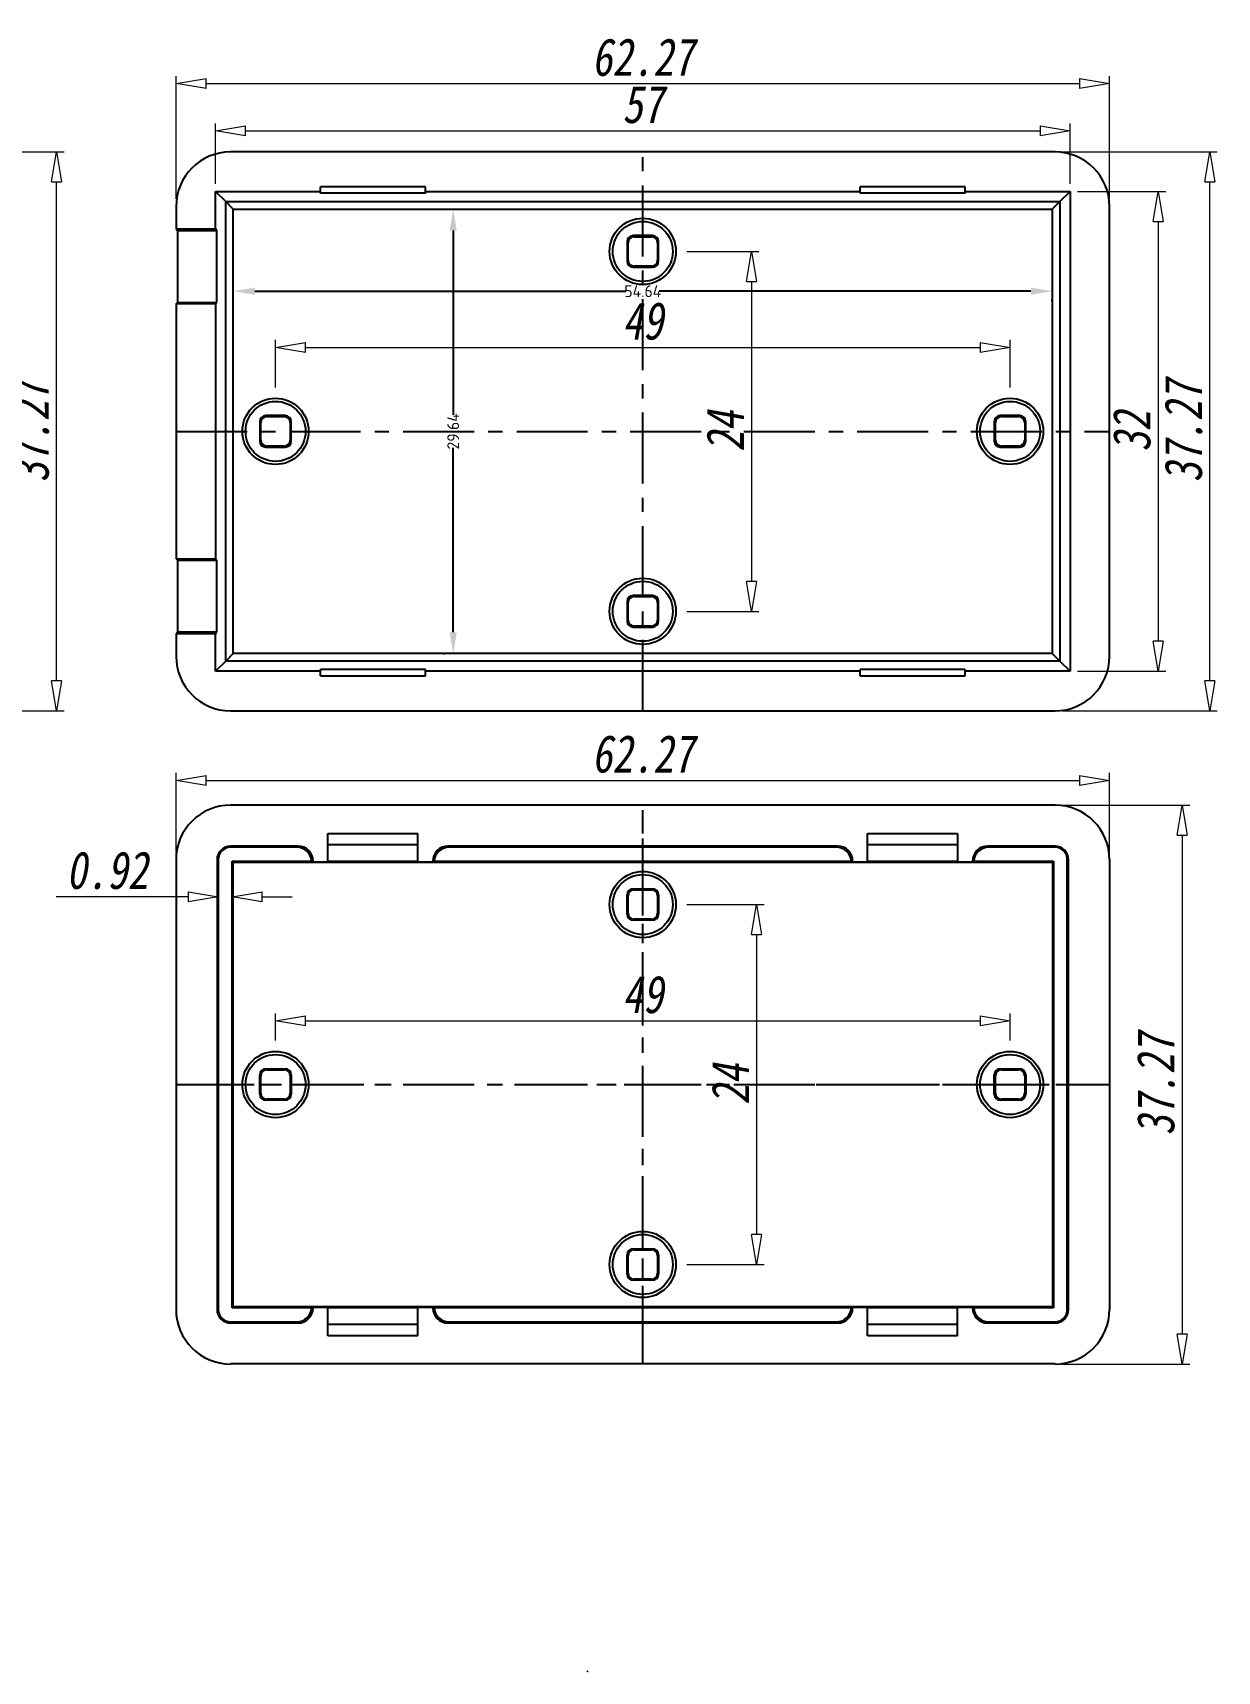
# Model space of a CAD drawing. Header units: millimetres. Extents: x -299 to -142, y 1046 to 1157.
# Drawn here: x -221.4 to -142.4, y 1047.6 to 1156.9 of the extents above; entities that cross this region are included whole.
import ezdxf

# ---------------------------------------------------------------- set-up
doc = ezdxf.new("R2010")
doc.units = ezdxf.units.MM
doc.linetypes.add('CENTER', pattern=[50.8, 31.75, -6.35, 6.35, -6.35])
doc.layers.add('dim', color=82, linetype='Continuous', lineweight=9)
doc.layers.add('from', color=7, linetype='Continuous')
doc.layers.add('MiniCADViewLayer', color=1, linetype='Continuous')
doc.styles.add('OdaTtfStyle', font='tssdeng.shx', dxfattribs={"bigfont": 'hztxt.shx'})
doc.styles.add('wuwei', font='SimSun.ttf', dxfattribs={"width": 0.8, "oblique": 10})
doc.dimstyles.new('ISO-25', dxfattribs={"dimtxt": 2.5, "dimasz": 2.5, "dimexe": 1.25, "dimexo": 0.625, "dimtad": 1, "dimtxsty": 'Standard', "dimcen": 2.5, "dimadec": 0, "dimazin": 0, "dimtfac": 1, "dimtmove": 0, "dimatfit": 3, "dimfxl": 1, "dimarcsym": 0})
doc.dimstyles.new('wuwei', dxfattribs={"dimtxt": 2.5, "dimasz": 1.5, "dimexe": 0.3, "dimexo": 0.3, "dimgap": 0.5, "dimtad": 1, "dimdsep": 46, "dimtxsty": 'wuwei', "dimblk": 'CLOSEDBLANK', "dimcen": 0, "dimclrd": 42, "dimclre": 40, "dimclrt": 74, "dimazin": 2, "dimtfac": 1, "dimtofl": 0, "dimtmove": 0, "dimatfit": 3, "dimfxl": 1, "dimlwd": 5, "dimlwe": 5, "dimarcsym": 0})

# ---------------------------------------------------------------- blocks, each defined once
blk = doc.blocks.new('_ClosedBlank')
at = {"color": 0, "linetype": 'ByBlock', "lineweight": -2}
for p, q in [((-1, 0.167), (0, 0)), ((-1, 0.167), (-1, -0.167)), ((0, 0), (-1, -0.167))]:
    blk.add_line(p, q, dxfattribs=at)
blk = doc.blocks.new('*D5')
at = {"layer": 'Defpoints', "color": 0}
for p in [(-149.54, 1107.04), (-211.81, 1101.76), (-149.54, 1101.75)]:
    blk.add_point(p, dxfattribs=at)
at = {"layer": 'dim', "color": 40, "lineweight": 5}
for p, q in [((-211.81, 1102.26), (-211.81, 1107.54)), ((-149.54, 1102.25), (-149.54, 1107.54))]:
    blk.add_line(p, q, dxfattribs=at)
at = {"layer": 'dim', "color": 42, "lineweight": 5}
blk.add_line((-209.81, 1107.04), (-151.54, 1107.04), dxfattribs=at)
at = {"layer": 'dim', "color": 42, "lineweight": 5, "xscale": 2, "yscale": 2, "zscale": 2, "rotation": 180}
blk.add_blockref('_ClosedBlank', (-211.81, 1107.04), dxfattribs=at)
at = {"layer": 'dim', "color": 42, "lineweight": 5, "xscale": 2, "yscale": 2, "zscale": 2}
blk.add_blockref('_ClosedBlank', (-149.54, 1107.04), dxfattribs=at)
at = {"layer": 'dim', "color": 74, "insert": (-180.67, 1108.79), "char_height": 2.5, "attachment_point": 5, "style": 'wuwei'}
blk.add_mtext('62.27', dxfattribs=at)
blk = doc.blocks.new('*D6')
at = {"layer": 'Defpoints', "color": 0}
for p in [(-208.99, 1101.76), (-208.07, 1101.65), (-208.99, 1099.28)]:
    blk.add_point(p, dxfattribs=at)
at = {"layer": 'dim', "color": 40, "lineweight": 5}
for p, q in [((-208.99, 1101.26), (-208.99, 1098.78)), ((-208.07, 1101.16), (-208.07, 1098.78))]:
    blk.add_line(p, q, dxfattribs=at)
at = {"layer": 'dim', "color": 42, "lineweight": 5}
for p, q in [((-210.99, 1099.28), (-219.8, 1099.28)), ((-206.07, 1099.28), (-204.07, 1099.28))]:
    blk.add_line(p, q, dxfattribs=at)
at = {"layer": 'dim', "color": 42, "lineweight": 5, "xscale": 2, "yscale": 2, "zscale": 2}
blk.add_blockref('_ClosedBlank', (-208.99, 1099.28), dxfattribs=at)
at = {"layer": 'dim', "color": 42, "lineweight": 5, "xscale": 2, "yscale": 2, "zscale": 2, "rotation": 180}
blk.add_blockref('_ClosedBlank', (-208.07, 1099.28), dxfattribs=at)
at = {"layer": 'dim', "color": 74, "insert": (-216.4, 1101.03), "char_height": 2.5, "attachment_point": 5, "style": 'wuwei'}
blk.add_mtext('0.92', dxfattribs=at)
blk = doc.blocks.new('*D7')
at = {"layer": 'Defpoints', "color": 0}
for p in [(-153.18, 1105.39), (-153.18, 1068.12), (-144.69, 1068.12)]:
    blk.add_point(p, dxfattribs=at)
at = {"layer": 'dim', "color": 40, "lineweight": 5}
for p, q in [((-152.68, 1105.39), (-144.19, 1105.39)), ((-152.68, 1068.12), (-144.19, 1068.12))]:
    blk.add_line(p, q, dxfattribs=at)
at = {"layer": 'dim', "color": 42, "lineweight": 5}
blk.add_line((-144.69, 1103.39), (-144.69, 1070.12), dxfattribs=at)
at = {"layer": 'dim', "color": 42, "lineweight": 5, "xscale": 2, "yscale": 2, "zscale": 2}
for p, rotation in [((-144.69, 1105.39), 90), ((-144.69, 1068.12), 270)]:
    blk.add_blockref('_ClosedBlank', p, dxfattribs=dict(at, rotation=rotation))
at = {"layer": 'dim', "color": 74, "insert": (-146.44, 1086.76), "char_height": 2.5, "attachment_point": 5, "rotation": 90, "style": 'wuwei'}
blk.add_mtext('37.27', dxfattribs=at)
blk = doc.blocks.new('*D8')
at = {"layer": 'Defpoints', "color": 0}
for p in [(-156.17, 1091), (-205.17, 1089.19), (-156.17, 1089.19)]:
    blk.add_point(p, dxfattribs=at)
at = {"layer": 'dim', "color": 40, "lineweight": 5}
for p, q in [((-205.17, 1089.69), (-205.17, 1091.5)), ((-156.17, 1089.69), (-156.17, 1091.5))]:
    blk.add_line(p, q, dxfattribs=at)
at = {"layer": 'dim', "color": 42, "lineweight": 5}
blk.add_line((-203.17, 1091), (-158.17, 1091), dxfattribs=at)
at = {"layer": 'dim', "color": 42, "lineweight": 5, "xscale": 2, "yscale": 2, "zscale": 2, "rotation": 180}
blk.add_blockref('_ClosedBlank', (-205.17, 1091), dxfattribs=at)
at = {"layer": 'dim', "color": 42, "lineweight": 5, "xscale": 2, "yscale": 2, "zscale": 2}
blk.add_blockref('_ClosedBlank', (-156.17, 1091), dxfattribs=at)
at = {"layer": 'dim', "color": 74, "insert": (-180.67, 1092.75), "char_height": 2.5, "attachment_point": 5, "style": 'wuwei'}
blk.add_mtext('49', dxfattribs=at)
blk = doc.blocks.new('*D9')
at = {"layer": 'Defpoints', "color": 0}
for p in [(-178.24, 1098.76), (-178.24, 1074.76), (-173.08, 1074.76)]:
    blk.add_point(p, dxfattribs=at)
at = {"layer": 'dim', "color": 40, "lineweight": 5}
for p, q in [((-177.74, 1098.76), (-172.58, 1098.76)), ((-177.74, 1074.76), (-172.58, 1074.76))]:
    blk.add_line(p, q, dxfattribs=at)
at = {"layer": 'dim', "color": 42, "lineweight": 5}
blk.add_line((-173.08, 1096.76), (-173.08, 1076.76), dxfattribs=at)
at = {"layer": 'dim', "color": 42, "lineweight": 5, "xscale": 2, "yscale": 2, "zscale": 2}
for p, rotation in [((-173.08, 1098.76), 90), ((-173.08, 1074.76), 270)]:
    blk.add_blockref('_ClosedBlank', p, dxfattribs=dict(at, rotation=rotation))
at = {"layer": 'dim', "color": 74, "insert": (-174.83, 1086.76), "char_height": 2.5, "attachment_point": 5, "rotation": 90, "style": 'wuwei'}
blk.add_mtext('24', dxfattribs=at)
blk = doc.blocks.new('*u4')
at = {"color": 7, "linetype": 'Continuous'}
for p, q in [((27.5, 18.63), (-27.5, 18.63)), ((-21, 14.85), (-21, 16.75)), ((-21, 16.75), (-15, 16.75)), ((-15, 14.85), (-15, 16.75)), ((15, 14.85), (15, 16.75)), ((15, 16.75), (21, 16.75)), ((21, 16.75), (21, 14.85)), ((-27.5, 15.82), (-27.5, 15.9)), ((-23, 15.9), (-27.5, 15.9)), ((-23.08, 15.82), (-27.5, 15.82)), ((-23.08, 15.82), (-23, 15.9)), ((-21, 16), (-15, 16)), ((-13, 15.9), (-12.92, 15.82)), ((13, 15.9), (-13, 15.9)), ((12.92, 15.82), (-12.92, 15.82)), ((12.92, 15.82), (13, 15.9)), ((15, 16), (21, 16)), ((27.5, 15.9), (23, 15.9)), ((23, 15.9), (23.08, 15.82)), ((27.5, 15.82), (23.08, 15.82)), ((27.5, 15.82), (27.5, 15.9)), ((-31.13, 15), (-31.13, -15)), ((-28.4, 15), (-28.4, -15)), ((-28.32, 15), (-28.4, 15)), ((-28.32, 15), (-28.32, -15)), ((-27.4, -14.9), (-27.4, 14.9)), ((-27.4, 14.9), (-27.33, 14.83)), ((-27.4, 14.9), (-22.08, 14.9)), ((-27.33, -14.83), (-27.33, 14.83)), ((-27.33, 14.83), (27.33, 14.83)), ((-22.03, 14.87), (-22, 14.9)), ((-22.03, 14.87), (-22, 14.85)), ((-22, 14.9), (-22, 14.85)), ((-22, 14.85), (-21, 14.85)), ((-21, 14.9), (-15, 14.9)), ((-15, 14.85), (-14, 14.85)), ((-14, 14.85), (-14, 14.9)), ((-14, 14.9), (-13.97, 14.87)), ((-13.97, 14.87), (-14, 14.85)), ((-13.92, 14.9), (13.92, 14.9)), ((13.97, 14.87), (14, 14.9)), ((13.97, 14.87), (14, 14.85)), ((14, 14.9), (14, 14.85)), ((14, 14.85), (15, 14.85)), ((15, 14.9), (21, 14.9)), ((21, 14.85), (22, 14.85)), ((22, 14.85), (22, 14.9)), ((22, 14.9), (22.03, 14.87)), ((22.03, 14.87), (22, 14.85)), ((22.08, 14.9), (27.4, 14.9)), ((27.4, 14.9), (27.33, 14.83)), ((27.33, 14.83), (27.33, -14.83)), ((27.4, 14.9), (27.4, -14.9)), ((28.32, 15), (28.4, 15)), ((28.32, -15), (28.32, 15)), ((28.4, -15), (28.4, 15)), ((31.13, 15), (31.13, -15)), ((-1.05, 11.35), (-1.05, 12.65)), ((-0.98, 12.58), (-1.05, 12.65)), ((-0.98, 11.42), (-0.98, 12.58)), ((-0.58, 12.98), (-0.65, 13.05)), ((-0.65, 13.05), (0.65, 13.05)), ((-0.58, 12.98), (0.58, 12.98)), ((0.58, 12.98), (0.65, 13.05)), ((0.98, 12.58), (1.05, 12.65)), ((0.98, 12.58), (0.98, 11.42)), ((1.05, 12.65), (1.05, 11.35)), ((-0.98, 11.42), (-1.05, 11.35)), ((-0.58, 11.02), (-0.65, 10.95)), ((0.65, 10.95), (-0.65, 10.95)), ((0.58, 11.02), (-0.58, 11.02)), ((0.58, 11.02), (0.65, 10.95)), ((0.98, 11.42), (1.05, 11.35)), ((-25.55, -0.65), (-25.55, 0.65)), ((-25.48, 0.58), (-25.55, 0.65)), ((-25.48, -0.58), (-25.48, 0.58)), ((-25.08, 0.98), (-25.15, 1.05)), ((-25.15, 1.05), (-23.85, 1.05)), ((-25.08, 0.98), (-23.92, 0.98)), ((-23.92, 0.98), (-23.85, 1.05)), ((-23.52, 0.58), (-23.45, 0.65)), ((-23.52, 0.58), (-23.52, -0.58)), ((-23.45, 0.65), (-23.45, -0.65)), ((23.52, 0.58), (23.45, 0.65)), ((23.45, -0.65), (23.45, 0.65)), ((23.52, -0.58), (23.52, 0.58)), ((23.85, 1.05), (25.15, 1.05)), ((23.92, 0.98), (23.85, 1.05)), ((23.92, 0.98), (25.08, 0.98)), ((25.08, 0.98), (25.15, 1.05)), ((25.48, 0.58), (25.55, 0.65)), ((25.48, 0.58), (25.48, -0.58)), ((25.55, 0.65), (25.55, -0.65)), ((-25.48, -0.58), (-25.55, -0.65)), ((-25.08, -0.98), (-25.15, -1.05)), ((-23.85, -1.05), (-25.15, -1.05)), ((-23.92, -0.98), (-25.08, -0.98)), ((-23.92, -0.98), (-23.85, -1.05)), ((-23.52, -0.58), (-23.45, -0.65)), ((23.52, -0.58), (23.45, -0.65)), ((23.92, -0.98), (23.85, -1.05)), ((25.15, -1.05), (23.85, -1.05)), ((25.08, -0.98), (23.92, -0.98)), ((25.08, -0.98), (25.15, -1.05)), ((25.48, -0.58), (25.55, -0.65)), ((-0.98, -11.42), (-1.05, -11.35)), ((-1.05, -12.65), (-1.05, -11.35)), ((-0.98, -12.58), (-0.98, -11.42)), ((-0.65, -10.95), (0.65, -10.95)), ((-0.58, -11.02), (-0.65, -10.95)), ((-0.58, -11.02), (0.58, -11.02)), ((0.58, -11.02), (0.65, -10.95)), ((0.98, -11.42), (1.05, -11.35)), ((0.98, -11.42), (0.98, -12.58)), ((1.05, -11.35), (1.05, -12.65)), ((-0.98, -12.58), (-1.05, -12.65)), ((-0.58, -12.98), (-0.65, -13.05)), ((0.65, -13.05), (-0.65, -13.05)), ((0.58, -12.98), (-0.58, -12.98)), ((0.58, -12.98), (0.65, -13.05)), ((0.98, -12.58), (1.05, -12.65)), ((-28.32, -15), (-28.4, -15)), ((-27.4, -14.9), (-27.33, -14.83)), ((-22.08, -14.9), (-27.4, -14.9)), ((27.33, -14.83), (-27.33, -14.83)), ((-22.03, -14.87), (-22, -14.85)), ((-22, -14.9), (-22.03, -14.87)), ((-22, -14.85), (-22, -14.9)), ((-22, -14.85), (-21, -14.85)), ((-21, -16.75), (-21, -14.85)), ((-15, -14.9), (-21, -14.9)), ((-15, -16.75), (-15, -14.85)), ((-15, -14.85), (-14, -14.85)), ((-13.97, -14.87), (-14, -14.85)), ((-14, -14.9), (-14, -14.85)), ((-13.97, -14.87), (-14, -14.9)), ((13.92, -14.9), (-13.92, -14.9)), ((13.97, -14.87), (14, -14.85)), ((14, -14.9), (13.97, -14.87)), ((14, -14.85), (15, -14.85)), ((14, -14.85), (14, -14.9)), ((15, -16.75), (15, -14.85)), ((21, -14.9), (15, -14.9)), ((21, -14.85), (22, -14.85)), ((21, -16.75), (21, -14.85)), ((22.03, -14.87), (22, -14.85)), ((22, -14.9), (22, -14.85)), ((22.03, -14.87), (22, -14.9)), ((27.4, -14.9), (22.08, -14.9)), ((27.4, -14.9), (27.33, -14.83)), ((28.32, -15), (28.4, -15)), ((-27.5, -15.82), (-27.5, -15.9)), ((-27.5, -15.82), (-23.08, -15.82)), ((-27.5, -15.9), (-23, -15.9)), ((-23, -15.9), (-23.08, -15.82)), ((-15, -16), (-21, -16)), ((-12.92, -15.82), (-13, -15.9)), ((-13, -15.9), (13, -15.9)), ((-12.92, -15.82), (12.92, -15.82)), ((13, -15.9), (12.92, -15.82)), ((21, -16), (15, -16)), ((23.08, -15.82), (23, -15.9)), ((23, -15.9), (27.5, -15.9)), ((23.08, -15.82), (27.5, -15.82)), ((27.5, -15.82), (27.5, -15.9)), ((-15, -16.75), (-21, -16.75)), ((21, -16.75), (15, -16.75)), ((27.5, -18.63), (-27.5, -18.63))]:
    blk.add_line(p, q, dxfattribs=at)
at = {"color": 1, "linetype": 'CENTER', "ltscale": 0.149075}
for p, q in [((0, -18.63), (0, 18.63)), ((-31.13, 0), (31.13, 0))]:
    blk.add_line(p, q, dxfattribs=at)
at = {"color": 7, "linetype": 'Continuous'}
for centre, radius in [((0, 12), 2.21), ((0, 12), 2), ((-24.5, 0), 2.21), ((24.5, 0), 2.21), ((-24.5, 0), 2), ((24.5, 0), 2), ((0, -12), 2.21), ((0, -12), 2)]:
    blk.add_circle(centre, radius, dxfattribs=at)
for centre, radius, start, end in [((-27.5, 15), 0.899, 89.9865, 180.0135), ((-27.5, 15), 0.821, 89.9834, 180.0166), ((27.5, 15), 0.899, 359.9865, 90.0135), ((27.5, 15), 0.821, 359.9834, 90.0166), ((-27.5, -15), 0.899, 179.9865, 270.0135), ((-27.5, -15), 0.821, 179.9834, 270.0166), ((27.5, -15), 0.899, 269.9865, 0.0135), ((27.5, -15), 0.821, 269.9834, 0.0166)]:
    blk.add_arc(centre, radius, start, end, dxfattribs=at)
for centre, major_axis, ratio, start_param, end_param in [((-27.49, 14.99), (-2.58, 2.58), 0.998783, -0.784789, 0.784789), ((27.49, 14.99), (2.58, 2.58), 0.998783, -0.784789, 0.784789), ((-23.08, 14.82), (0.708, 0.708), 0.999315, -0.706785, 0.785056), ((-23, 14.9), (0.708, 0.708), 0.999315, -0.785056, 0.785056), ((-13, 14.9), (-0.708, 0.708), 0.999315, -0.785056, 0.785056), ((-12.92, 14.82), (0.708, -0.708), 0.999315, 2.356537, 3.848378), ((12.92, 14.82), (0.708, 0.708), 0.999315, -0.706785, 0.785056), ((13, 14.9), (0.708, 0.708), 0.999315, -0.785056, 0.785056), ((23, 14.9), (-0.708, 0.708), 0.999315, -0.785056, 0.785056), ((23.08, 14.82), (0.708, -0.708), 0.999315, 2.356537, 3.848378), ((-23.03, 14.87), (1.16, -0.22), 0.284603, 0.595351, 0.673621), ((-12.97, 14.87), (1.16, 0.22), 0.284603, 2.467971, 2.546242), ((12.97, 14.87), (1.16, -0.22), 0.284603, 0.595351, 0.673621), ((23.03, 14.87), (1.16, 0.22), 0.284603, 2.467971, 2.546242), ((-0.65, 12.65), (-0.283, 0.283), 0.999695, -0.785246, 0.785246), ((-0.58, 12.58), (0.283, -0.283), 0.999695, 2.356347, 3.926839), ((0.58, 12.58), (-0.283, -0.283), 0.999695, 2.356347, 3.926839), ((0.65, 12.65), (0.283, 0.283), 0.999695, -0.785246, 0.785246), ((-0.65, 11.35), (0.283, 0.283), 0.999695, -3.926839, -2.356347), ((-0.58, 11.42), (0.283, 0.283), 0.999695, 2.356347, 3.926839), ((0.58, 11.42), (-0.283, 0.283), 0.999695, 2.356347, 3.926839), ((0.65, 11.35), (-0.283, 0.283), 0.999695, -3.926839, -2.356347), ((-25.15, 0.65), (-0.283, 0.283), 0.999695, -0.785246, 0.785246), ((-25.08, 0.58), (0.283, -0.283), 0.999695, 2.356347, 3.926839), ((-23.92, 0.58), (-0.283, -0.283), 0.999695, 2.356347, 3.926839), ((-23.85, 0.65), (0.283, 0.283), 0.999695, -0.785246, 0.785246), ((23.85, 0.65), (-0.283, 0.283), 0.999695, -0.785246, 0.785246), ((23.92, 0.58), (0.283, -0.283), 0.999695, 2.356347, 3.926839), ((25.08, 0.58), (-0.283, -0.283), 0.999695, 2.356347, 3.926839), ((25.15, 0.65), (0.283, 0.283), 0.999695, -0.785246, 0.785246), ((-25.15, -0.65), (0.283, 0.283), 0.999695, -3.926839, -2.356347), ((-25.08, -0.58), (0.283, 0.283), 0.999695, 2.356347, 3.926839), ((-23.92, -0.58), (-0.283, 0.283), 0.999695, 2.356347, 3.926839), ((-23.85, -0.65), (-0.283, 0.283), 0.999695, -3.926839, -2.356347), ((23.85, -0.65), (0.283, 0.283), 0.999695, -3.926839, -2.356347), ((23.92, -0.58), (0.283, 0.283), 0.999695, 2.356347, 3.926839), ((25.08, -0.58), (-0.283, 0.283), 0.999695, 2.356347, 3.926839), ((25.15, -0.65), (-0.283, 0.283), 0.999695, -3.926839, -2.356347), ((-0.65, -11.35), (-0.283, 0.283), 0.999695, -0.785246, 0.785246), ((-0.58, -11.42), (0.283, -0.283), 0.999695, 2.356347, 3.926839), ((0.58, -11.42), (-0.283, -0.283), 0.999695, 2.356347, 3.926839), ((0.65, -11.35), (0.283, 0.283), 0.999695, -0.785246, 0.785246), ((-0.65, -12.65), (0.283, 0.283), 0.999695, -3.926839, -2.356347), ((-0.58, -12.58), (0.283, 0.283), 0.999695, 2.356347, 3.926839), ((0.58, -12.58), (-0.283, 0.283), 0.999695, 2.356347, 3.926839), ((0.65, -12.65), (-0.283, 0.283), 0.999695, -3.926839, -2.356347), ((-27.49, -14.99), (-2.58, -2.58), 0.998783, -0.784789, 0.784789), ((-23.08, -14.82), (-0.708, 0.708), 0.999315, 2.356537, 3.848378), ((-23, -14.9), (-0.708, 0.708), 0.999315, -3.926648, -2.356537), ((-23.03, -14.87), (1.16, 0.22), 0.284603, -0.673621, -0.595351), ((-13, -14.9), (0.708, 0.708), 0.999315, -3.926648, -2.356537), ((-12.97, -14.87), (1.16, -0.22), 0.284603, -2.546242, -2.467971), ((-12.92, -14.82), (-0.708, -0.708), 0.999315, -0.706785, 0.785056), ((12.92, -14.82), (-0.708, 0.708), 0.999315, 2.356537, 3.848378), ((13, -14.9), (-0.708, 0.708), 0.999315, -3.926648, -2.356537), ((12.97, -14.87), (1.16, 0.22), 0.284603, -0.673621, -0.595351), ((23, -14.9), (0.708, 0.708), 0.999315, -3.926648, -2.356537), ((23.03, -14.87), (1.16, -0.22), 0.284603, -2.546242, -2.467971), ((23.08, -14.82), (-0.708, -0.708), 0.999315, -0.706785, 0.785056), ((27.49, -14.99), (2.58, -2.58), 0.998783, -0.784789, 0.784789)]:
    blk.add_ellipse(centre, major_axis=major_axis, ratio=ratio, start_param=start_param, end_param=end_param, dxfattribs=at)
blk = doc.blocks.new('*D10')
at = {"layer": 'Defpoints', "color": 0}
for p in [(-149.54, 1153.5), (-211.81, 1145.31), (-149.54, 1145.31)]:
    blk.add_point(p, dxfattribs=at)
at = {"layer": 'dim', "color": 40, "lineweight": 5}
for p, q in [((-211.81, 1145.81), (-211.81, 1154)), ((-149.54, 1145.81), (-149.54, 1154))]:
    blk.add_line(p, q, dxfattribs=at)
at = {"layer": 'dim', "color": 42, "lineweight": 5}
blk.add_line((-209.81, 1153.5), (-151.54, 1153.5), dxfattribs=at)
at = {"layer": 'dim', "color": 42, "lineweight": 5, "xscale": 2, "yscale": 2, "zscale": 2, "rotation": 180}
blk.add_blockref('_ClosedBlank', (-211.81, 1153.5), dxfattribs=at)
at = {"layer": 'dim', "color": 42, "lineweight": 5, "xscale": 2, "yscale": 2, "zscale": 2}
blk.add_blockref('_ClosedBlank', (-149.54, 1153.5), dxfattribs=at)
at = {"layer": 'dim', "color": 74, "insert": (-180.67, 1155.25), "char_height": 2.5, "attachment_point": 5, "style": 'wuwei'}
blk.add_mtext('62.27', dxfattribs=at)
blk = doc.blocks.new('*D11')
at = {"layer": 'Defpoints', "color": 0}
for p in [(-178.24, 1142.31), (-178.24, 1118.31), (-173.43, 1118.31)]:
    blk.add_point(p, dxfattribs=at)
at = {"layer": 'dim', "color": 40, "lineweight": 5}
for p, q in [((-177.74, 1142.31), (-172.93, 1142.31)), ((-177.74, 1118.31), (-172.93, 1118.31))]:
    blk.add_line(p, q, dxfattribs=at)
at = {"layer": 'dim', "color": 42, "lineweight": 5}
blk.add_line((-173.43, 1140.31), (-173.43, 1120.31), dxfattribs=at)
at = {"layer": 'dim', "color": 42, "lineweight": 5, "xscale": 2, "yscale": 2, "zscale": 2}
for p, rotation in [((-173.43, 1142.31), 90), ((-173.43, 1118.31), 270)]:
    blk.add_blockref('_ClosedBlank', p, dxfattribs=dict(at, rotation=rotation))
at = {"layer": 'dim', "color": 74, "insert": (-175.18, 1130.31), "char_height": 2.5, "attachment_point": 5, "rotation": 90, "style": 'wuwei'}
blk.add_mtext('24', dxfattribs=at)
blk = doc.blocks.new('*D12')
at = {"layer": 'Defpoints', "color": 0}
for p in [(-156.17, 1135.91), (-205.17, 1132.74), (-156.17, 1132.74)]:
    blk.add_point(p, dxfattribs=at)
at = {"layer": 'dim', "color": 40, "lineweight": 5}
for p, q in [((-205.17, 1133.24), (-205.17, 1136.41)), ((-156.17, 1133.24), (-156.17, 1136.41))]:
    blk.add_line(p, q, dxfattribs=at)
at = {"layer": 'dim', "color": 42, "lineweight": 5}
blk.add_line((-203.17, 1135.91), (-158.17, 1135.91), dxfattribs=at)
at = {"layer": 'dim', "color": 42, "lineweight": 5, "xscale": 2, "yscale": 2, "zscale": 2, "rotation": 180}
blk.add_blockref('_ClosedBlank', (-205.17, 1135.91), dxfattribs=at)
at = {"layer": 'dim', "color": 42, "lineweight": 5, "xscale": 2, "yscale": 2, "zscale": 2}
blk.add_blockref('_ClosedBlank', (-156.17, 1135.91), dxfattribs=at)
at = {"layer": 'dim', "color": 74, "insert": (-180.67, 1137.66), "char_height": 2.5, "attachment_point": 5, "style": 'wuwei'}
blk.add_mtext('49', dxfattribs=at)
blk = doc.blocks.new('*D13')
at = {"layer": 'Defpoints', "color": 0}
for p in [(-152.17, 1150.35), (-209.17, 1146.31), (-152.17, 1146.31)]:
    blk.add_point(p, dxfattribs=at)
at = {"layer": 'dim', "color": 40, "lineweight": 5}
for p, q in [((-209.17, 1146.81), (-209.17, 1150.85)), ((-152.17, 1146.81), (-152.17, 1150.85))]:
    blk.add_line(p, q, dxfattribs=at)
at = {"layer": 'dim', "color": 42, "lineweight": 5}
blk.add_line((-207.17, 1150.35), (-154.17, 1150.35), dxfattribs=at)
at = {"layer": 'dim', "color": 42, "lineweight": 5, "xscale": 2, "yscale": 2, "zscale": 2, "rotation": 180}
blk.add_blockref('_ClosedBlank', (-209.17, 1150.35), dxfattribs=at)
at = {"layer": 'dim', "color": 42, "lineweight": 5, "xscale": 2, "yscale": 2, "zscale": 2}
blk.add_blockref('_ClosedBlank', (-152.17, 1150.35), dxfattribs=at)
at = {"layer": 'dim', "color": 74, "insert": (-180.67, 1152.1), "char_height": 2.5, "attachment_point": 5, "style": 'wuwei'}
blk.add_mtext('57', dxfattribs=at)
blk = doc.blocks.new('*D14')
at = {"layer": 'Defpoints', "color": 0}
for p in [(-152.17, 1146.31), (-152.17, 1114.31), (-146.29, 1114.31)]:
    blk.add_point(p, dxfattribs=at)
at = {"layer": 'dim', "color": 40, "lineweight": 5}
for p, q in [((-151.68, 1146.31), (-145.79, 1146.31)), ((-151.68, 1114.31), (-145.79, 1114.31))]:
    blk.add_line(p, q, dxfattribs=at)
at = {"layer": 'dim', "color": 42, "lineweight": 5}
blk.add_line((-146.29, 1144.31), (-146.29, 1116.31), dxfattribs=at)
at = {"layer": 'dim', "color": 42, "lineweight": 5, "xscale": 2, "yscale": 2, "zscale": 2}
for p, rotation in [((-146.29, 1146.31), 90), ((-146.29, 1114.31), 270)]:
    blk.add_blockref('_ClosedBlank', p, dxfattribs=dict(at, rotation=rotation))
at = {"layer": 'dim', "color": 74, "insert": (-148.04, 1130.31), "char_height": 2.5, "attachment_point": 5, "rotation": 90, "style": 'wuwei'}
blk.add_mtext('32', dxfattribs=at)
blk = doc.blocks.new('*D15')
at = {"layer": 'Defpoints', "color": 0}
for p in [(-153.17, 1148.95), (-142.85, 1148.95), (-153.17, 1111.68)]:
    blk.add_point(p, dxfattribs=at)
at = {"layer": 'dim', "color": 40, "lineweight": 5}
for p, q in [((-152.67, 1148.95), (-142.35, 1148.95)), ((-152.67, 1111.68), (-142.35, 1111.68))]:
    blk.add_line(p, q, dxfattribs=at)
at = {"layer": 'dim', "color": 42, "lineweight": 5}
blk.add_line((-142.85, 1113.68), (-142.85, 1146.95), dxfattribs=at)
at = {"layer": 'dim', "color": 42, "lineweight": 5, "xscale": 2, "yscale": 2, "zscale": 2}
for p, rotation in [((-142.85, 1148.95), 90), ((-142.85, 1111.68), 270)]:
    blk.add_blockref('_ClosedBlank', p, dxfattribs=dict(at, rotation=rotation))
at = {"layer": 'dim', "color": 74, "insert": (-144.6, 1130.31), "char_height": 2.5, "attachment_point": 5, "rotation": 90, "style": 'wuwei'}
blk.add_mtext('37.27', dxfattribs=at)
blk = doc.blocks.new('*u3')
at = {"color": 7, "linetype": 'Continuous'}
for p, q in [((27.5, 18.63), (-27.5, 18.63)), ((-28.5, 13.5), (-28.5, 16)), ((-27.82, 15.32), (-28.5, 16)), ((-28.5, 16), (-21.5, 16)), ((-27.82, -15.32), (-27.82, 15.32)), ((-27.82, 15.32), (27.82, 15.32)), ((-27.32, 14.82), (-27.82, 15.32)), ((-21.5, 15.89), (-21.5, 16.3)), ((-14.5, 16.3), (-21.5, 16.3)), ((-14.5, 15.89), (-21.5, 15.89)), ((-14.5, 15.89), (-14.5, 16.3)), ((-14.5, 16), (14.5, 16)), ((14.5, 15.89), (14.5, 16.3)), ((21.5, 16.3), (14.5, 16.3)), ((21.5, 15.89), (14.5, 15.89)), ((21.5, 15.89), (21.5, 16.3)), ((21.5, 16), (28.5, 16)), ((27.32, 14.82), (27.82, 15.32)), ((27.82, 15.32), (28.5, 16)), ((27.82, 15.32), (27.82, -15.32)), ((28.5, 16), (28.5, -16)), ((-31.13, 15), (-31.13, 13.5)), ((-27.32, -14.82), (-27.32, 14.82)), ((-27.32, 14.82), (27.32, 14.82)), ((27.32, 14.82), (27.32, -14.82)), ((31.13, -15), (31.13, 15)), ((-31.13, 13.5), (-31.03, 13.4)), ((-31.13, 13.5), (-28.5, 13.5)), ((-31.03, 13.4), (-31.03, 8.6)), ((-31.03, 13.4), (-28.43, 13.4)), ((-28.5, 13.5), (-28.43, 13.4)), ((-28.43, 13.4), (-28.43, 8.6)), ((-1.05, 12.65), (-1.05, 11.35)), ((-0.98, 12.58), (-1.05, 12.65)), ((-0.98, 11.42), (-0.98, 12.58)), ((-0.58, 12.98), (-0.65, 13.05)), ((0.65, 13.05), (-0.65, 13.05)), ((-0.58, 12.98), (0.58, 12.98)), ((0.58, 12.98), (0.65, 13.05)), ((0.98, 12.58), (1.05, 12.65)), ((0.98, 12.58), (0.98, 11.42)), ((1.05, 11.35), (1.05, 12.65)), ((-0.98, 11.42), (-1.05, 11.35)), ((-0.58, 11.02), (-0.65, 10.95)), ((-0.65, 10.95), (0.65, 10.95)), ((0.58, 11.02), (-0.58, 11.02)), ((0.58, 11.02), (0.65, 10.95)), ((0.98, 11.42), (1.05, 11.35)), ((-31.13, 8.5), (-31.03, 8.6)), ((-31.13, 8.5), (-31.13, -8.5)), ((-28.5, 8.5), (-31.13, 8.5)), ((-31.03, 8.6), (-28.43, 8.6)), ((-28.5, 8.5), (-28.43, 8.6)), ((-28.5, 8.5), (-28.5, -8.5)), ((-25.55, 0.65), (-25.55, -0.65)), ((-25.48, 0.58), (-25.55, 0.65)), ((-25.48, -0.58), (-25.48, 0.58)), ((-25.08, 0.98), (-25.15, 1.05)), ((-23.85, 1.05), (-25.15, 1.05)), ((-25.08, 0.98), (-23.92, 0.98)), ((-23.92, 0.98), (-23.85, 1.05)), ((-23.52, 0.58), (-23.45, 0.65)), ((-23.52, 0.58), (-23.52, -0.58)), ((-23.45, -0.65), (-23.45, 0.65)), ((23.52, 0.58), (23.45, 0.65)), ((23.45, 0.65), (23.45, -0.65)), ((23.52, -0.58), (23.52, 0.58)), ((25.15, 1.05), (23.85, 1.05)), ((23.92, 0.98), (23.85, 1.05)), ((23.92, 0.98), (25.08, 0.98)), ((25.08, 0.98), (25.15, 1.05)), ((25.48, 0.58), (25.55, 0.65)), ((25.48, 0.58), (25.48, -0.58)), ((25.55, -0.65), (25.55, 0.65)), ((-25.48, -0.58), (-25.55, -0.65)), ((-25.08, -0.98), (-25.15, -1.05)), ((-25.15, -1.05), (-23.85, -1.05)), ((-23.92, -0.98), (-25.08, -0.98)), ((-23.92, -0.98), (-23.85, -1.05)), ((-23.52, -0.58), (-23.45, -0.65)), ((23.52, -0.58), (23.45, -0.65)), ((23.92, -0.98), (23.85, -1.05)), ((23.85, -1.05), (25.15, -1.05)), ((25.08, -0.98), (23.92, -0.98)), ((25.08, -0.98), (25.15, -1.05)), ((25.48, -0.58), (25.55, -0.65)), ((-31.13, -8.5), (-31.03, -8.6)), ((-31.13, -8.5), (-28.5, -8.5)), ((-31.03, -8.6), (-31.03, -13.4)), ((-31.03, -8.6), (-28.43, -8.6)), ((-28.5, -8.5), (-28.43, -8.6)), ((-28.43, -8.6), (-28.43, -13.4)), ((-0.98, -11.42), (-1.05, -11.35)), ((-1.05, -11.35), (-1.05, -12.65)), ((-0.98, -12.58), (-0.98, -11.42)), ((0.65, -10.95), (-0.65, -10.95)), ((-0.58, -11.02), (-0.65, -10.95)), ((-0.58, -11.02), (0.58, -11.02)), ((0.58, -11.02), (0.65, -10.95)), ((0.98, -11.42), (1.05, -11.35)), ((0.98, -11.42), (0.98, -12.58)), ((1.05, -12.65), (1.05, -11.35)), ((-0.98, -12.58), (-1.05, -12.65)), ((-0.58, -12.98), (-0.65, -13.05)), ((-0.65, -13.05), (0.65, -13.05)), ((0.58, -12.98), (-0.58, -12.98)), ((0.58, -12.98), (0.65, -13.05)), ((0.98, -12.58), (1.05, -12.65)), ((-31.13, -13.5), (-31.03, -13.4)), ((-31.13, -13.5), (-31.13, -15)), ((-28.5, -13.5), (-31.13, -13.5)), ((-28.43, -13.4), (-31.03, -13.4)), ((-28.5, -13.5), (-28.43, -13.4)), ((-28.5, -16), (-28.5, -13.5)), ((-27.32, -14.82), (-27.82, -15.32)), ((27.32, -14.82), (-27.32, -14.82)), ((27.32, -14.82), (27.82, -15.32)), ((-27.82, -15.32), (-28.5, -16)), ((-21.5, -16), (-28.5, -16)), ((27.82, -15.32), (-27.82, -15.32)), ((-21.5, -16.3), (-21.5, -15.89)), ((-14.5, -15.89), (-21.5, -15.89)), ((-21.5, -16.3), (-14.5, -16.3)), ((-14.5, -16.3), (-14.5, -15.89)), ((14.5, -16), (-14.5, -16)), ((21.5, -15.89), (14.5, -15.89)), ((14.5, -16.3), (14.5, -15.89)), ((14.5, -16.3), (21.5, -16.3)), ((21.5, -16.3), (21.5, -15.89)), ((28.5, -16), (21.5, -16)), ((27.82, -15.32), (28.5, -16)), ((-27.5, -18.63), (27.5, -18.63))]:
    blk.add_line(p, q, dxfattribs=at)
at = {"color": 1, "linetype": 'CENTER', "ltscale": 0.149079}
for p, q in [((0, -18.63), (0, 18.63)), ((-31.13, 0), (31.13, 0))]:
    blk.add_line(p, q, dxfattribs=at)
at = {"color": 7, "linetype": 'Continuous'}
for centre, radius in [((0, 12), 2.21), ((0, 12), 2), ((-24.5, 0), 2.21), ((24.5, 0), 2.21), ((-24.5, 0), 2), ((24.5, 0), 2), ((0, -12), 2.21), ((0, -12), 2)]:
    blk.add_circle(centre, radius, dxfattribs=at)
for centre, major_axis, ratio, start_param, end_param in [((-27.49, 14.99), (-2.58, 2.58), 0.997265, -0.784029, 0.784029), ((27.49, 14.99), (2.58, 2.58), 0.997265, -0.784029, 0.784029), ((-0.65, 12.65), (0.283, -0.283), 0.999695, 2.356347, 3.926839), ((-0.58, 12.58), (0.283, -0.283), 0.999695, 2.356347, 3.926839), ((0.58, 12.58), (-0.283, -0.283), 0.999695, 2.356347, 3.926839), ((0.65, 12.65), (0.283, 0.283), 0.999695, -0.785246, 0.785246), ((-0.65, 11.35), (0.283, 0.283), 0.999695, -3.926839, -2.356347), ((-0.58, 11.42), (0.283, 0.283), 0.999695, 2.356347, 3.926839), ((0.58, 11.42), (-0.283, 0.283), 0.999695, 2.356347, 3.926839), ((0.65, 11.35), (0.283, -0.283), 0.999695, -0.785246, 0.785246), ((-25.15, 0.65), (0.283, -0.283), 0.999695, 2.356347, 3.926839), ((-25.08, 0.58), (0.283, -0.283), 0.999695, 2.356347, 3.926839), ((-23.92, 0.58), (-0.283, -0.283), 0.999695, 2.356347, 3.926839), ((-23.85, 0.65), (0.283, 0.283), 0.999695, -0.785246, 0.785246), ((23.85, 0.65), (0.283, -0.283), 0.999695, 2.356347, 3.926839), ((23.92, 0.58), (0.283, -0.283), 0.999695, 2.356347, 3.926839), ((25.08, 0.58), (-0.283, -0.283), 0.999695, 2.356347, 3.926839), ((25.15, 0.65), (0.283, 0.283), 0.999695, -0.785246, 0.785246), ((-25.15, -0.65), (0.283, 0.283), 0.999695, -3.926839, -2.356347), ((-25.08, -0.58), (0.283, 0.283), 0.999695, 2.356347, 3.926839), ((-23.92, -0.58), (-0.283, 0.283), 0.999695, 2.356347, 3.926839), ((-23.85, -0.65), (0.283, -0.283), 0.999695, -0.785246, 0.785246), ((23.85, -0.65), (0.283, 0.283), 0.999695, -3.926839, -2.356347), ((23.92, -0.58), (0.283, 0.283), 0.999695, 2.356347, 3.926839), ((25.08, -0.58), (-0.283, 0.283), 0.999695, 2.356347, 3.926839), ((25.15, -0.65), (0.283, -0.283), 0.999695, -0.785246, 0.785246), ((-0.65, -11.35), (0.283, -0.283), 0.999695, 2.356347, 3.926839), ((-0.58, -11.42), (0.283, -0.283), 0.999695, 2.356347, 3.926839), ((0.58, -11.42), (-0.283, -0.283), 0.999695, 2.356347, 3.926839), ((0.65, -11.35), (0.283, 0.283), 0.999695, -0.785246, 0.785246), ((-0.65, -12.65), (0.283, 0.283), 0.999695, -3.926839, -2.356347), ((-0.58, -12.58), (0.283, 0.283), 0.999695, 2.356347, 3.926839), ((0.58, -12.58), (-0.283, 0.283), 0.999695, 2.356347, 3.926839), ((0.65, -12.65), (0.283, -0.283), 0.999695, -0.785246, 0.785246), ((-27.49, -14.99), (-2.58, -2.58), 0.997265, -0.784029, 0.784029), ((27.49, -14.99), (2.58, -2.58), 0.997265, -0.784029, 0.784029)]:
    blk.add_ellipse(centre, major_axis=major_axis, ratio=ratio, start_param=start_param, end_param=end_param, dxfattribs=at)
blk = doc.blocks.new('*D19')
at = {"layer": 'Defpoints', "color": 0}
for p in [(-232.3, 1148.95), (-219.78, 1148.95), (-232.3, 1111.68)]:
    blk.add_point(p, dxfattribs=at)
at = {"layer": 'dim', "color": 40, "lineweight": 5}
for p, q in [((-231.8, 1148.95), (-219.28, 1148.95)), ((-231.8, 1111.68), (-219.28, 1111.68))]:
    blk.add_line(p, q, dxfattribs=at)
at = {"layer": 'dim', "color": 42, "lineweight": 5}
blk.add_line((-219.78, 1113.68), (-219.78, 1146.95), dxfattribs=at)
at = {"layer": 'dim', "color": 42, "lineweight": 5, "xscale": 2, "yscale": 2, "zscale": 2}
for p, rotation in [((-219.78, 1148.95), 90), ((-219.78, 1111.68), 270)]:
    blk.add_blockref('_ClosedBlank', p, dxfattribs=dict(at, rotation=rotation))
at = {"layer": 'dim', "color": 74, "insert": (-221.53, 1130.31), "char_height": 2.5, "attachment_point": 5, "rotation": 90, "style": 'wuwei'}
blk.add_mtext('37.27', dxfattribs=at)
blk = doc.blocks.new('*D25')
at = {"layer": 'Defpoints', "color": 0}
for p in [(-193.32, 1145.13), (-193.32, 1115.49), (-193.32, 1115.49)]:
    blk.add_point(p, dxfattribs=at)
at = {"layer": 'MiniCADViewLayer', "color": 3, "linetype": 'Continuous', "lineweight": -2}
for p, q in [((-194, 1145.13), (-193.89, 1145.13)), ((-193.32, 1143.7), (-193.32, 1131.41)), ((-193.32, 1116.92), (-193.32, 1129.21)), ((-194, 1115.49), (-193.89, 1115.49))]:
    blk.add_line(p, q, dxfattribs=at)
at = {"layer": 'MiniCADViewLayer', "color": 3}
for points in [[(-193.08, 1143.7), (-193.56, 1143.7), (-193.32, 1145.13)], [(-193.56, 1116.92), (-193.08, 1116.92), (-193.32, 1115.49)]]:
    blk.add_solid(points, dxfattribs=at)
at = {"layer": 'MiniCADViewLayer', "color": 3, "insert": (-193.32, 1130.31), "char_height": 0.794, "attachment_point": 5, "rotation": 90, "style": 'OdaTtfStyle'}
blk.add_mtext('\\A1;29.64', dxfattribs=at)
blk = doc.blocks.new('*D26')
at = {"layer": 'Defpoints', "color": 0}
for p in [(-207.99, 1139.66), (-153.36, 1139.66), (-153.36, 1139.66)]:
    blk.add_point(p, dxfattribs=at)
at = {"layer": 'MiniCADViewLayer', "color": 3, "linetype": 'Continuous', "lineweight": -2}
for p, q in [((-206.56, 1139.66), (-181.78, 1139.66)), ((-154.78, 1139.66), (-179.57, 1139.66)), ((-207.99, 1138.98), (-207.99, 1139.1)), ((-153.36, 1138.98), (-153.36, 1139.1))]:
    blk.add_line(p, q, dxfattribs=at)
at = {"layer": 'MiniCADViewLayer', "color": 3}
for points in [[(-206.56, 1139.9), (-206.56, 1139.42), (-207.99, 1139.66)], [(-154.78, 1139.42), (-154.78, 1139.9), (-153.36, 1139.66)]]:
    blk.add_solid(points, dxfattribs=at)
at = {"layer": 'MiniCADViewLayer', "color": 3, "insert": (-180.67, 1139.66), "char_height": 0.794, "attachment_point": 5, "style": 'OdaTtfStyle'}
blk.add_mtext('\\A1;54.64', dxfattribs=at)

msp = doc.modelspace()

# ---------------------------------------------------------------- linework, layer by layer
at = {"color": 1, "linetype": 'CENTER', "ltscale": 0.144}
for p, q in [((-180.674, 1068.756), (-180.674, 1104.756)), ((-211.174, 1086.756), (-150.174, 1086.756))]:
    msp.add_line(p, q, dxfattribs=at)
at = {"layer": 'from'}
msp.add_arc((-184.363, 1047.67), 0.0373, 180, 0, dxfattribs=at)

# ---------------------------------------------------------------- block references
at = {"color": 7}
for name, p in [('*u3', (-180.674, 1130.312)), ('*u4', (-180.674, 1086.756))]:
    msp.add_blockref(name, p, dxfattribs=at)

# ---------------------------------------------------------------- dimensions: what is measured, and where the dimension line sits
at = {"layer": 'dim', "color": 7}
for base, p1, p2, picture, middle in [((-149.539, 1153.5), (-211.808, 1145.314), (-149.539, 1145.312), '*D10', (-180.674, 1155.25)), ((-156.174, 1135.907), (-205.174, 1132.742), (-156.174, 1132.742), '*D12', (-180.674, 1137.657)), ((-149.539, 1107.039), (-211.808, 1101.758), (-149.539, 1101.753), '*D5', (-180.674, 1108.789)), ((-208.994, 1099.278), (-208.072, 1101.655), (-208.994, 1101.755), '*D6', (-216.397, 1101.028)), ((-156.174, 1091.002), (-205.174, 1089.187), (-156.174, 1089.187), '*D8', (-180.674, 1092.752))]:
    dim = msp.add_linear_dim(base=base, p1=p1, p2=p2, dimstyle='wuwei', override={"dimasz": 2, "dimexe": 0.49975, "dimexo": 0.49975, "dimgap": 0.49975}, dxfattribs=at)
    dim.commit()
    dim.dimension.update_dxf_attribs({"geometry": picture, "text_midpoint": middle})
dim = msp.add_linear_dim(base=(-152.175, 1150.349), p1=(-209.172, 1146.311), p2=(-152.175, 1146.311), dimstyle='wuwei', override={"dimasz": 2, "dimexe": 0.49975, "dimexo": 0.49975, "dimgap": 0.49975}, dxfattribs=at)
dim.commit()
dim.dimension.update_dxf_attribs({"geometry": '*D13', "text_midpoint": (-180.674, 1150.349), "dimtype": 160})
for base, p1, p2, picture, middle in [((-219.779, 1148.947), (-232.302, 1111.677), (-232.302, 1148.947), '*D19', (-221.529, 1130.312)), ((-142.852, 1148.947), (-153.174, 1111.677), (-153.172, 1148.947), '*D15', (-144.602, 1130.312)), ((-146.293, 1114.313), (-152.175, 1146.311), (-152.175, 1114.313), '*D14', (-148.043, 1130.312)), ((-173.428, 1118.312), (-178.243, 1142.312), (-178.243, 1118.312), '*D11', (-175.178, 1130.312)), ((-144.688, 1068.122), (-153.177, 1105.39), (-153.177, 1068.122), '*D7', (-146.438, 1086.756)), ((-173.077, 1074.756), (-178.243, 1098.756), (-178.243, 1074.756), '*D9', (-174.827, 1086.756))]:
    dim = msp.add_linear_dim(base=base, p1=p1, p2=p2, angle=90, dimstyle='wuwei', override={"dimasz": 2, "dimexe": 0.49975, "dimexo": 0.49975, "dimgap": 0.49975}, dxfattribs=at)
    dim.commit()
    dim.dimension.update_dxf_attribs({"geometry": picture, "text_midpoint": middle})
at = {"layer": 'MiniCADViewLayer', "color": 3, "true_color": 0x00ff00}
for base, p1, p2, angle, text, picture, middle in [((-193.32, 1115.494), (-193.32, 1145.129), (-193.32, 1115.494), 90, '29.64', '*D25', (-193.32, 1130.312)), ((-153.356, 1139.662), (-207.991, 1139.662), (-153.356, 1139.662), 180, '54.64', '*D26', (-180.674, 1139.662))]:
    dim = msp.add_linear_dim(base=base, p1=p1, p2=p2, angle=angle, text=text, dimstyle='ISO-25', override={"dimtxt": 0.793614, "dimasz": 1.428505, "dimexe": 0.566867, "dimexo": 0.68024, "dimgap": 0, "dimtad": 0, "dimtoh": 1, "dimzin": 0, "dimdsep": 46, "dimtxsty": 'OdaTtfStyle', "dimsah": 1, "dimcen": 0.09, "dimclrd": 3, "dimclre": 3, "dimclrt": 3, "dimtdec": 4, "dimtofl": 0, "dimtolj": 1, "dimtzin": 0}, dxfattribs=at)
    dim.commit()
    dim.dimension.update_dxf_attribs({"geometry": picture, "text_midpoint": middle})

doc.saveas('drawing.dxf')
